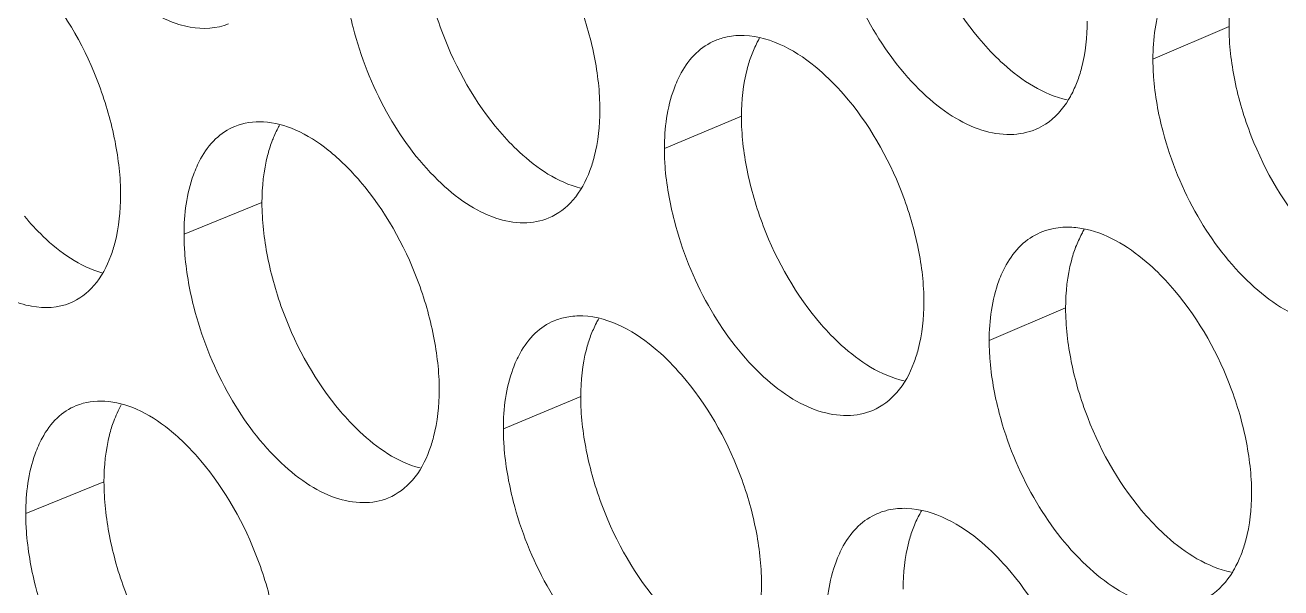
# Model space of a CAD drawing. Header units: millimetres. Extents: x 1177 to 4147, y 93 to 2194.
# Drawn here: x 2542.44 to 2555.56, y 740.61 to 746.49 of the extents above; entities that cross this region are included whole.
import ezdxf

# ---------------------------------------------------------------- set-up
doc = ezdxf.new("R2010")
doc.units = ezdxf.units.MM
doc.header["$LTSCALE"] = 0.1
doc.layers.get('0').update_dxf_attribs({"lineweight": 13})
doc.layers.add('标注', color=251, linetype='Continuous', lineweight=9)

# ---------------------------------------------------------------- blocks, each defined once
blk = doc.blocks.new('02')
for points, knots in [([(4627.348, 522.744), (4597.363, 531.299), (4553.55, 545.69), (4497.641, 568.487), (4458.71, 586.649), (4422.281, 606.068), (4388.51, 626.659), (4357.551, 648.334), (4338.416, 663.815), (4329.392, 671.722)], [0, 0, 0, 0, 0.278685, 0.411475, 0.539478, 0.662459, 0.780251, 0.892768, 1, 1, 1, 1]), ([(4626.906, 521.428), (4597.052, 529.945), (4553.424, 544.261), (4497.732, 566.923), (4458.929, 584.973), (4422.597, 604.269), (4388.892, 624.729), (4357.964, 646.263), (4338.829, 661.641), (4329.798, 669.496)], [0, 0, 0, 0, 0.278468, 0.411196, 0.539177, 0.662176, 0.780023, 0.892638, 1, 1, 1, 1]), ([(4628.518, 518.372), (4598.337, 526.935), (4554.235, 541.353), (4497.955, 564.22), (4458.766, 582.448), (4422.099, 601.945), (4388.114, 622.628), (4356.965, 644.402), (4337.717, 659.96), (4328.641, 667.907)], [0, 0, 0, 0, 0.278732, 0.411552, 0.539576, 0.662563, 0.780343, 0.892822, 1, 1, 1, 1]), ([(4328.202, 667.332), (4337.3, 659.316), (4356.601, 643.626), (4387.852, 621.677), (4421.956, 600.844), (4458.755, 581.215), (4498.091, 562.874), (4554.59, 539.876), (4598.873, 525.389), (4629.18, 516.79)], [0, 0, 0, 0, 0.107262, 0.219794, 0.337581, 0.460553, 0.588547, 0.721328, 1, 1, 1, 1])]:
    blk.add_open_spline(points, degree=3, knots=knots)
at = {"layer": '标注'}
for p, q in [((4419.156, 657.669), (4418.02, 657.179)), ((4411.878, 656.328), (4410.728, 655.847)), ((4404.721, 655.039), (4403.558, 654.566)), ((4416.717, 653.466), (4415.576, 652.979)), ((4409.479, 652.143), (4408.324, 651.664)), ((4402.363, 650.87), (4401.195, 650.4)), ((4402.363, 650.87), (4401.195, 650.4))]:
    blk.add_line(p, q, dxfattribs=at)
for centre, radius, start, end in [((4411.856, 656.58), 0.952, 101.531, 112.7006), ((4416.719, 653.702), 0.968, 103.1675, 113.1121), ((4414.281, 649.513), 0.96, 102.3564, 112.9065)]:
    blk.add_arc(centre, radius, start, end, dxfattribs=at)
for points, knots in [([(4401.34, 660.566), (4401.396, 660.347), (4401.535, 659.915), (4401.862, 659.21), (4402.332, 658.515), (4402.943, 657.928), (4403.596, 657.612), (4404.046, 657.635), (4404.224, 657.707)], [0, 0, 0, 0, 0.152387, 0.304947, 0.522872, 0.714293, 0.870269, 1, 1, 1, 1]), ([(4414.291, 660.519), (4414.291, 660.25), (4414.357, 659.69), (4414.675, 658.607), (4415.114, 657.843), (4415.489, 657.415)], [0, 0, 0, 0, 0.239131, 0.495711, 1, 1, 1, 1]), ([(4409.765, 656.423), (4409.765, 656.693), (4409.699, 657.253), (4409.384, 658.337), (4408.949, 659.103), (4408.578, 659.534)], [0, 0, 0, 0, 0.239132, 0.495807, 1, 1, 1, 1]), ([(4407.093, 659.213), (4407.093, 658.943), (4407.158, 658.384), (4407.471, 657.299), (4407.902, 656.532), (4408.271, 656.1)], [0, 0, 0, 0, 0.239345, 0.496163, 1, 1, 1, 1]), ([(4413.295, 658.953), (4413.409, 658.514), (4413.742, 657.689), (4414.389, 656.82), (4414.994, 656.327), (4415.442, 656.106), (4415.879, 656.03), (4416.156, 656.084), (4416.276, 656.135)], [0, 0, 0, 0, 0.301654, 0.585147, 0.709328, 0.817996, 0.913192, 1, 1, 1, 1]), ([(4405.934, 658.737), (4405.934, 658.65), (4405.948, 658.286), (4406.012, 657.923), (4406.081, 657.654)], [0, 0, 0, 0, 0.237945, 1, 1, 1, 1]), ([(4419.308, 658.575), (4419.282, 658.509), (4419.189, 658.216), (4419.156, 657.905), (4419.156, 657.669)], [0, 0, 0, 0, 0.230606, 1, 1, 1, 1]), ([(4402.611, 655.149), (4402.611, 655.418), (4402.546, 655.979), (4402.236, 657.064), (4401.81, 657.833), (4401.444, 658.268)], [0, 0, 0, 0, 0.239348, 0.496261, 1, 1, 1, 1]), ([(4418.275, 658.309), (4418.233, 658.233), (4418.072, 657.878), (4418.02, 657.481), (4418.02, 657.179)], [0, 0, 0, 0, 0.224262, 1, 1, 1, 1]), ([(4416.89, 656.843), (4416.915, 656.909), (4417.008, 657.202), (4417.041, 657.512), (4417.041, 657.749)], [0, 0, 0, 0, 0.230542, 1, 1, 1, 1]), ([(4406.081, 657.654), (4406.194, 657.216), (4406.519, 656.392), (4407.152, 655.52), (4407.745, 655.021), (4408.183, 654.795), (4408.613, 654.713), (4408.886, 654.762), (4409.004, 654.811)], [0, 0, 0, 0, 0.303115, 0.587343, 0.711479, 0.819744, 0.914178, 1, 1, 1, 1]), ([(4419.156, 657.669), (4419.156, 657.399), (4419.223, 656.84), (4419.545, 655.757), (4419.99, 654.995), (4420.367, 654.57)], [0, 0, 0, 0, 0.23899, 0.49541, 1, 1, 1, 1]), ([(4411.489, 657.459), (4411.384, 657.415), (4411.181, 657.279), (4411.039, 657.083), (4410.979, 656.975)], [0, 0, 0, 0, 0.479105, 1, 1, 1, 1]), ([(4413.402, 656.656), (4413.289, 656.785), (4412.887, 657.197), (4412.33, 657.518), (4411.921, 657.534)], [0, 0, 0, 0, 0.295157, 1, 1, 1, 1]), ([(4412.149, 657.491), (4412.137, 657.472), (4412.091, 657.389), (4412.052, 657.301), (4412.027, 657.234)], [0, 0, 0, 0, 0.242084, 1, 1, 1, 1]), ([(4415.489, 657.415), (4415.584, 657.306), (4415.935, 656.944), (4416.387, 656.65), (4416.741, 656.573)], [0, 0, 0, 0, 0.285359, 1, 1, 1, 1]), ([(4412.027, 657.234), (4412.002, 657.168), (4411.91, 656.875), (4411.878, 656.565), (4411.878, 656.328)], [0, 0, 0, 0, 0.230164, 1, 1, 1, 1]), ([(4418.02, 657.179), (4418.02, 657.092), (4418.034, 656.728), (4418.1, 656.366), (4418.171, 656.098)], [0, 0, 0, 0, 0.238083, 1, 1, 1, 1]), ([(4410.979, 656.975), (4410.937, 656.899), (4410.779, 656.544), (4410.728, 656.148), (4410.728, 655.847)], [0, 0, 0, 0, 0.223573, 1, 1, 1, 1]), ([(4416.762, 656.578), (4416.774, 656.599), (4416.823, 656.684), (4416.863, 656.774), (4416.89, 656.843)], [0, 0, 0, 0, 0.242095, 1, 1, 1, 1]), ([(4414.602, 653.551), (4414.602, 653.821), (4414.535, 654.38), (4414.216, 655.464), (4413.776, 656.227), (4413.402, 656.656)], [0, 0, 0, 0, 0.238989, 0.495505, 1, 1, 1, 1]), ([(4416.276, 656.135), (4416.325, 656.156), (4416.522, 656.26), (4416.675, 656.434), (4416.762, 656.578)], [0, 0, 0, 0, 0.240168, 1, 1, 1, 1]), ([(4398.991, 656.405), (4399.046, 656.186), (4399.183, 655.755), (4399.508, 655.049), (4399.975, 654.354), (4400.581, 653.766), (4401.229, 653.447), (4401.678, 653.467), (4401.855, 653.539)], [0, 0, 0, 0, 0.152652, 0.305439, 0.523584, 0.715027, 0.870754, 1, 1, 1, 1]), ([(4406.187, 655.356), (4406.042, 655.525), (4405.748, 655.821), (4405.257, 656.138), (4404.765, 656.274), (4404.448, 656.231), (4404.314, 656.176)], [0, 0, 0, 0, 0.307488, 0.573733, 0.799889, 1, 1, 1, 1]), ([(4409.616, 655.519), (4409.641, 655.585), (4409.733, 655.878), (4409.765, 656.187), (4409.765, 656.423)], [0, 0, 0, 0, 0.2301, 1, 1, 1, 1]), ([(4411.878, 656.328), (4411.878, 656.059), (4411.944, 655.499), (4412.26, 654.415), (4412.697, 653.65), (4413.069, 653.221)], [0, 0, 0, 0, 0.239203, 0.495862, 1, 1, 1, 1]), ([(4404.314, 656.176), (4404.209, 656.133), (4404.005, 655.997), (4403.864, 655.8), (4403.804, 655.691)], [0, 0, 0, 0, 0.477633, 1, 1, 1, 1]), ([(4404.982, 656.19), (4404.948, 656.132), (4404.909, 656.05), (4404.876, 655.966), (4404.868, 655.944)], [0, 0, 0, 0, 0.741798, 1, 1, 1, 1]), ([(4408.271, 656.1), (4408.363, 655.993), (4408.701, 655.636), (4409.133, 655.341), (4409.476, 655.256)], [0, 0, 0, 0, 0.285343, 1, 1, 1, 1]), ([(4418.171, 656.098), (4418.287, 655.658), (4418.626, 654.832), (4419.282, 653.966), (4419.895, 653.476), (4420.348, 653.259), (4420.791, 653.187), (4421.07, 653.243), (4421.191, 653.296)], [0, 0, 0, 0, 0.30069, 0.583702, 0.707914, 0.81685, 0.912547, 1, 1, 1, 1]), ([(4404.868, 655.944), (4404.843, 655.878), (4404.753, 655.584), (4404.721, 655.275), (4404.721, 655.039)], [0, 0, 0, 0, 0.229724, 1, 1, 1, 1]), ([(4403.804, 655.691), (4403.763, 655.615), (4403.607, 655.26), (4403.558, 654.866), (4403.558, 654.566)], [0, 0, 0, 0, 0.222904, 1, 1, 1, 1]), ([(4410.728, 655.847), (4410.728, 655.76), (4410.742, 655.395), (4410.807, 655.034), (4410.877, 654.765)], [0, 0, 0, 0, 0.238, 1, 1, 1, 1]), ([(4409.004, 654.811), (4409.142, 654.868), (4409.405, 655.071), (4409.557, 655.36), (4409.616, 655.519)], [0, 0, 0, 0, 0.467218, 1, 1, 1, 1]), ([(4407.367, 652.243), (4407.367, 652.512), (4407.301, 653.072), (4406.988, 654.157), (4406.555, 654.924), (4406.187, 655.356)], [0, 0, 0, 0, 0.239204, 0.495958, 1, 1, 1, 1]), ([(4402.465, 654.245), (4402.49, 654.311), (4402.58, 654.604), (4402.611, 654.913), (4402.611, 655.149)], [0, 0, 0, 0, 0.22966, 1, 1, 1, 1]), ([(4404.721, 655.039), (4404.721, 654.769), (4404.786, 654.209), (4405.096, 653.124), (4405.525, 652.356), (4405.893, 651.923)], [0, 0, 0, 0, 0.239417, 0.496314, 1, 1, 1, 1]), ([(4401.176, 654.836), (4401.264, 654.731), (4401.588, 654.378), (4402.002, 654.084), (4402.333, 653.99)], [0, 0, 0, 0, 0.285256, 1, 1, 1, 1]), ([(4410.877, 654.765), (4410.991, 654.326), (4411.321, 653.501), (4411.963, 652.631), (4412.564, 652.136), (4413.009, 651.914), (4413.444, 651.835), (4413.719, 651.887), (4413.839, 651.938)], [0, 0, 0, 0, 0.302139, 0.585875, 0.710041, 0.818575, 0.913518, 1, 1, 1, 1]), ([(4403.558, 654.566), (4403.558, 654.479), (4403.572, 654.114), (4403.635, 653.752), (4403.704, 653.482)], [0, 0, 0, 0, 0.237919, 1, 1, 1, 1]), ([(4416.339, 654.592), (4416.234, 654.548), (4416.032, 654.411), (4415.89, 654.216), (4415.83, 654.109)], [0, 0, 0, 0, 0.480026, 1, 1, 1, 1]), ([(4416.994, 654.637), (4416.982, 654.616), (4416.934, 654.531), (4416.894, 654.442), (4416.867, 654.373)], [0, 0, 0, 0, 0.242079, 1, 1, 1, 1]), ([(4418.279, 653.801), (4418.183, 653.91), (4417.827, 654.272), (4417.372, 654.566), (4417.015, 654.642)], [0, 0, 0, 0, 0.285173, 1, 1, 1, 1]), ([(4401.855, 653.539), (4401.992, 653.594), (4402.256, 653.797), (4402.406, 654.086), (4402.465, 654.245)], [0, 0, 0, 0, 0.465305, 1, 1, 1, 1]), ([(4416.867, 654.373), (4416.842, 654.306), (4416.749, 654.013), (4416.717, 653.703), (4416.717, 653.466)], [0, 0, 0, 0, 0.230459, 1, 1, 1, 1]), ([(4415.83, 654.109), (4415.787, 654.033), (4415.627, 653.677), (4415.576, 653.281), (4415.576, 652.979)], [0, 0, 0, 0, 0.22403, 1, 1, 1, 1]), ([(4419.493, 650.702), (4419.493, 650.971), (4419.425, 651.531), (4419.102, 652.613), (4418.657, 653.375), (4418.279, 653.801)], [0, 0, 0, 0, 0.238846, 0.495203, 1, 1, 1, 1]), ([(4403.704, 653.482), (4403.816, 653.044), (4404.139, 652.22), (4404.767, 651.348), (4405.356, 650.847), (4405.791, 650.62), (4406.218, 650.535), (4406.49, 650.583), (4406.608, 650.631)], [0, 0, 0, 0, 0.303606, 0.588083, 0.712204, 0.820335, 0.914512, 1, 1, 1, 1]), ([(4414.452, 652.646), (4414.477, 652.712), (4414.57, 653.005), (4414.602, 653.315), (4414.602, 653.551)], [0, 0, 0, 0, 0.230395, 1, 1, 1, 1]), ([(4416.717, 653.466), (4416.717, 653.197), (4416.783, 652.637), (4417.103, 651.554), (4417.545, 650.791), (4417.921, 650.364)], [0, 0, 0, 0, 0.23906, 0.495561, 1, 1, 1, 1]), ([(4409.084, 653.276), (4408.978, 653.232), (4408.775, 653.096), (4408.634, 652.9), (4408.574, 652.791)], [0, 0, 0, 0, 0.478627, 1, 1, 1, 1]), ([(4410.983, 652.467), (4410.871, 652.597), (4410.472, 653.008), (4409.918, 653.332), (4409.51, 653.348)], [0, 0, 0, 0, 0.295598, 1, 1, 1, 1]), ([(4409.746, 653.302), (4409.735, 653.283), (4409.69, 653.201), (4409.652, 653.115), (4409.627, 653.048)], [0, 0, 0, 0, 0.242093, 1, 1, 1, 1]), ([(4413.069, 653.221), (4413.163, 653.113), (4413.51, 652.752), (4413.955, 652.458), (4414.306, 652.378)], [0, 0, 0, 0, 0.285361, 1, 1, 1, 1]), ([(4409.627, 653.048), (4409.602, 652.982), (4409.511, 652.689), (4409.479, 652.379), (4409.479, 652.143)], [0, 0, 0, 0, 0.230017, 1, 1, 1, 1]), ([(4415.576, 652.979), (4415.576, 652.893), (4415.59, 652.528), (4415.656, 652.166), (4415.726, 651.898)], [0, 0, 0, 0, 0.238055, 1, 1, 1, 1]), ([(4408.574, 652.791), (4408.532, 652.716), (4408.375, 652.36), (4408.324, 651.965), (4408.324, 651.664)], [0, 0, 0, 0, 0.223347, 1, 1, 1, 1]), ([(4413.839, 651.938), (4413.976, 651.996), (4414.239, 652.199), (4414.392, 652.487), (4414.452, 652.646)], [0, 0, 0, 0, 0.468447, 1, 1, 1, 1]), ([(4412.177, 649.359), (4412.177, 649.629), (4412.11, 650.189), (4411.793, 651.273), (4411.355, 652.037), (4410.983, 652.467)], [0, 0, 0, 0, 0.23906, 0.495656, 1, 1, 1, 1]), ([(4407.219, 651.339), (4407.244, 651.405), (4407.335, 651.697), (4407.367, 652.007), (4407.367, 652.243)], [0, 0, 0, 0, 0.229953, 1, 1, 1, 1]), ([(4409.479, 652.143), (4409.479, 651.873), (4409.544, 651.313), (4409.858, 650.229), (4410.293, 649.463), (4410.664, 649.033)], [0, 0, 0, 0, 0.239274, 0.496012, 1, 1, 1, 1]), ([(4401.95, 652.009), (4401.844, 651.967), (4401.64, 651.831), (4401.499, 651.634), (4401.44, 651.524)], [0, 0, 0, 0, 0.477116, 1, 1, 1, 1]), ([(4401.95, 652.009), (4401.844, 651.967), (4401.64, 651.831), (4401.499, 651.634), (4401.44, 651.524)], [0, 0, 0, 0, 0.477116, 1, 1, 1, 1]), ([(4403.809, 651.184), (4403.666, 651.353), (4403.374, 651.649), (4402.886, 651.967), (4402.398, 652.105), (4402.083, 652.063), (4401.95, 652.009)], [0, 0, 0, 0, 0.307992, 0.574392, 0.80034, 1, 1, 1, 1]), ([(4403.809, 651.184), (4403.666, 651.353), (4403.374, 651.649), (4402.886, 651.967), (4402.398, 652.105), (4402.083, 652.063), (4401.95, 652.009)], [0, 0, 0, 0, 0.307992, 0.574392, 0.80034, 1, 1, 1, 1]), ([(4402.508, 651.775), (4402.484, 651.709), (4402.394, 651.416), (4402.363, 651.106), (4402.363, 650.87)], [0, 0, 0, 0, 0.229578, 1, 1, 1, 1]), ([(4402.508, 651.775), (4402.484, 651.709), (4402.394, 651.416), (4402.363, 651.106), (4402.363, 650.87)], [0, 0, 0, 0, 0.229578, 1, 1, 1, 1]), ([(4405.893, 651.923), (4405.983, 651.817), (4406.316, 651.461), (4406.742, 651.166), (4407.081, 651.078)], [0, 0, 0, 0, 0.285322, 1, 1, 1, 1]), ([(4415.726, 651.898), (4415.842, 651.459), (4416.177, 650.632), (4416.829, 649.765), (4417.438, 649.273), (4417.888, 649.055), (4418.328, 648.98), (4418.606, 649.036), (4418.727, 649.088)], [0, 0, 0, 0, 0.301171, 0.584422, 0.708619, 0.817421, 0.912868, 1, 1, 1, 1]), ([(4408.324, 651.664), (4408.324, 651.577), (4408.339, 651.213), (4408.403, 650.851), (4408.472, 650.582)], [0, 0, 0, 0, 0.237972, 1, 1, 1, 1]), ([(4401.44, 651.524), (4401.399, 651.449), (4401.244, 651.094), (4401.195, 650.7), (4401.195, 650.4)], [0, 0, 0, 0, 0.222686, 1, 1, 1, 1]), ([(4401.44, 651.524), (4401.399, 651.449), (4401.244, 651.094), (4401.195, 650.7), (4401.195, 650.4)], [0, 0, 0, 0, 0.222686, 1, 1, 1, 1]), ([(4406.608, 650.631), (4406.745, 650.688), (4407.009, 650.891), (4407.16, 651.179), (4407.219, 651.339)], [0, 0, 0, 0, 0.46659, 1, 1, 1, 1]), ([(4404.982, 648.068), (4404.982, 648.338), (4404.917, 648.898), (4404.605, 649.983), (4404.176, 650.75), (4403.809, 651.184)], [0, 0, 0, 0, 0.239276, 0.49611, 1, 1, 1, 1]), ([(4404.982, 648.068), (4404.982, 648.338), (4404.917, 648.898), (4404.605, 649.983), (4404.176, 650.75), (4403.809, 651.184)], [0, 0, 0, 0, 0.239276, 0.49611, 1, 1, 1, 1]), ([(4402.363, 650.87), (4402.363, 650.601), (4402.427, 650.04), (4402.736, 648.955), (4403.162, 648.186), (4403.527, 647.752)], [0, 0, 0, 0, 0.239489, 0.496465, 1, 1, 1, 1]), ([(4402.363, 650.87), (4402.363, 650.601), (4402.427, 650.04), (4402.736, 648.955), (4403.162, 648.186), (4403.527, 647.752)], [0, 0, 0, 0, 0.239489, 0.496465, 1, 1, 1, 1]), ([(4419.341, 649.796), (4419.366, 649.862), (4419.46, 650.155), (4419.493, 650.465), (4419.493, 650.702)], [0, 0, 0, 0, 0.23069, 1, 1, 1, 1]), ([(4408.472, 650.582), (4408.585, 650.143), (4408.913, 649.318), (4409.551, 648.448), (4410.148, 647.951), (4410.589, 647.727), (4411.022, 647.646), (4411.296, 647.697), (4411.415, 647.747)], [0, 0, 0, 0, 0.302626, 0.586607, 0.710758, 0.819158, 0.913847, 1, 1, 1, 1]), ([(4415.834, 649.601), (4415.72, 649.73), (4415.315, 650.141), (4414.756, 650.46), (4414.345, 650.475)], [0, 0, 0, 0, 0.29472, 1, 1, 1, 1]), ([(4401.195, 650.4), (4401.195, 650.313), (4401.209, 649.948), (4401.272, 649.586), (4401.34, 649.316)], [0, 0, 0, 0, 0.237892, 1, 1, 1, 1]), ([(4401.195, 650.4), (4401.195, 650.313), (4401.209, 649.948), (4401.272, 649.586), (4401.34, 649.316)], [0, 0, 0, 0, 0.237892, 1, 1, 1, 1]), ([(4413.907, 650.398), (4413.802, 650.353), (4413.6, 650.217), (4413.458, 650.022), (4413.398, 649.914)], [0, 0, 0, 0, 0.479572, 1, 1, 1, 1]), ([(4414.565, 650.436), (4414.553, 650.416), (4414.506, 650.332), (4414.466, 650.244), (4414.44, 650.175)], [0, 0, 0, 0, 0.242079, 1, 1, 1, 1]), ([(4417.921, 650.364), (4418.018, 650.255), (4418.373, 649.891), (4418.831, 649.598), (4419.189, 649.523)], [0, 0, 0, 0, 0.28535, 1, 1, 1, 1]), ([(4414.44, 650.175), (4414.415, 650.109), (4414.323, 649.816), (4414.291, 649.506), (4414.291, 649.269)], [0, 0, 0, 0, 0.230311, 1, 1, 1, 1]), ([(4413.398, 649.914), (4413.356, 649.838), (4413.196, 649.483), (4413.145, 649.086), (4413.145, 648.785)], [0, 0, 0, 0, 0.2238, 1, 1, 1, 1]), ([(4419.211, 649.528), (4419.223, 649.548), (4419.273, 649.635), (4419.314, 649.725), (4419.341, 649.796)], [0, 0, 0, 0, 0.242099, 1, 1, 1, 1]), ([(4417.041, 646.499), (4417.041, 646.768), (4416.974, 647.327), (4416.653, 648.411), (4416.21, 649.173), (4415.834, 649.601)], [0, 0, 0, 0, 0.238918, 0.495354, 1, 1, 1, 1]), ([(4418.727, 649.088), (4418.776, 649.109), (4418.971, 649.213), (4419.124, 649.385), (4419.211, 649.528)], [0, 0, 0, 0, 0.240491, 1, 1, 1, 1]), ([(4401.34, 649.316), (4401.396, 649.097), (4401.535, 648.665), (4401.862, 647.96), (4402.332, 647.265), (4402.943, 646.678), (4403.596, 646.362), (4404.046, 646.385), (4404.224, 646.457)], [0, 0, 0, 0, 0.152387, 0.304947, 0.522872, 0.714293, 0.870269, 1, 1, 1, 1]), ([(4401.34, 649.316), (4401.396, 649.097), (4401.535, 648.665), (4401.862, 647.96), (4402.332, 647.265), (4402.943, 646.678), (4403.596, 646.362), (4404.046, 646.385), (4404.224, 646.457)], [0, 0, 0, 0, 0.152387, 0.304947, 0.522872, 0.714293, 0.870269, 1, 1, 1, 1]), ([(4412.027, 648.454), (4412.052, 648.52), (4412.145, 648.813), (4412.177, 649.123), (4412.177, 649.359)], [0, 0, 0, 0, 0.230247, 1, 1, 1, 1])]:
    blk.add_open_spline(points, degree=3, knots=knots, dxfattribs=at)
for points in [[(4411.921, 657.534), (4411.836, 657.537), (4411.749, 657.531), (4411.666, 657.514)], [(4416.782, 654.672), (4416.687, 654.675), (4416.591, 654.666), (4416.499, 654.645)], [(4417.015, 654.642), (4416.939, 654.659), (4416.86, 654.669), (4416.782, 654.672)], [(4409.27, 653.331), (4409.206, 653.319), (4409.143, 653.301), (4409.084, 653.276)], [(4409.51, 653.348), (4409.43, 653.351), (4409.349, 653.346), (4409.27, 653.331)], [(4402.62, 652.018), (4402.576, 651.94), (4402.539, 651.858), (4402.508, 651.775)], [(4402.62, 652.018), (4402.576, 651.94), (4402.539, 651.858), (4402.508, 651.775)], [(4414.345, 650.475), (4414.255, 650.478), (4414.163, 650.471), (4414.075, 650.451)]]:
    blk.add_open_spline(points, degree=3, dxfattribs=at)

msp = doc.modelspace()

# ---------------------------------------------------------------- block references
at = {"xscale": 0.7, "yscale": 0.7, "zscale": 0.7}
msp.add_blockref('02', (-538.391, 286.112), dxfattribs=at)

doc.saveas('drawing.dxf')
